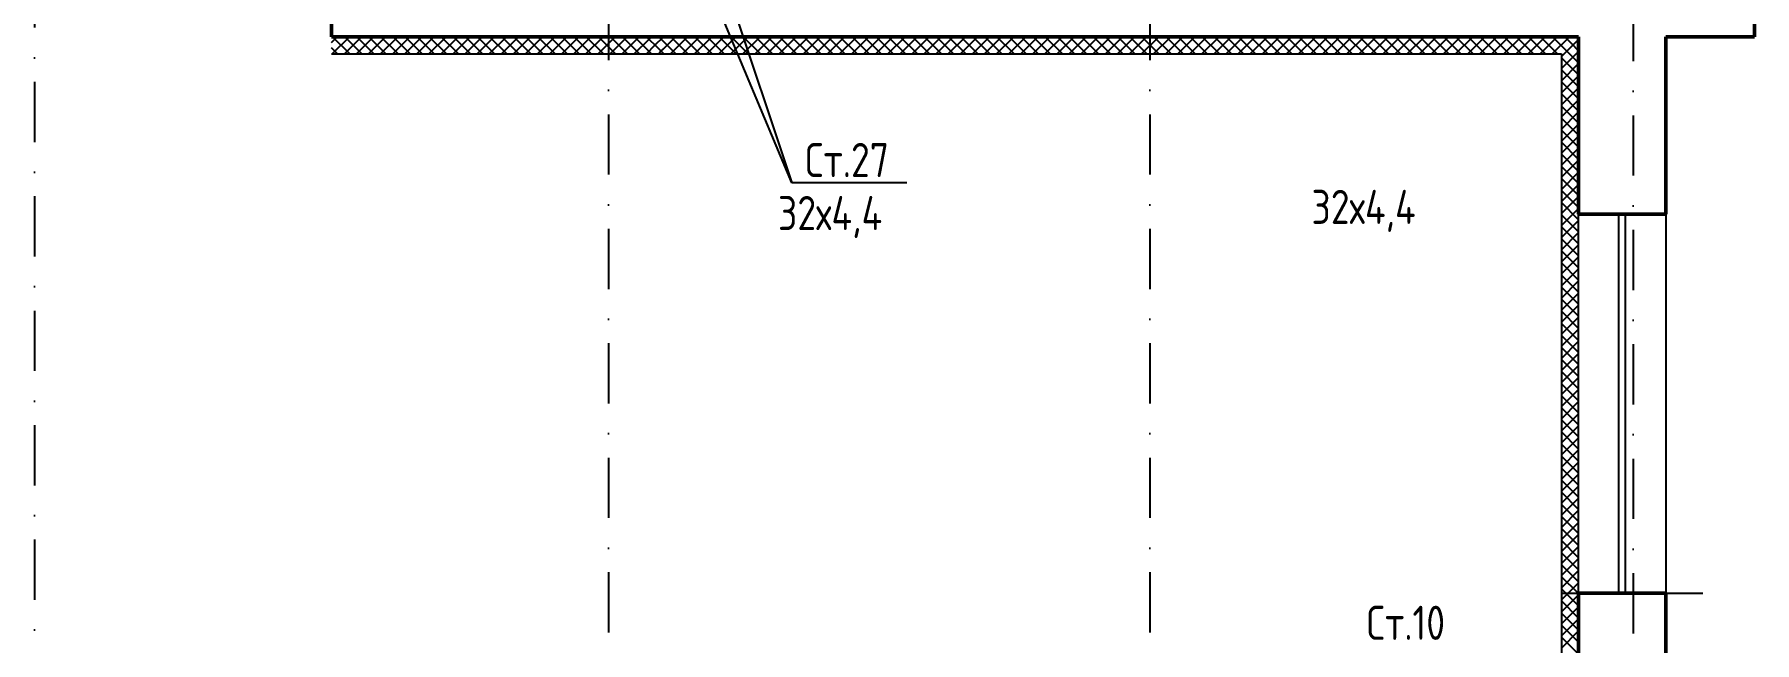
# Model space of a CAD drawing. Extents: x -1560602 to 321118, y -2308202 to -430103.
# Drawn here: x -1503594 to -1493524, y -2185825 to -2182262 of the extents above; entities that cross this region are included whole.
import ezdxf
from ezdxf.enums import TextEntityAlignment as Align

# ---------------------------------------------------------------- set-up
doc = ezdxf.new("R2010")
doc.units = 0
doc.header["$MEASUREMENT"] = 0
doc.linetypes.add('Dot & Dashed', pattern=[670.277762, 352.777767, -176.388884, 0, -141.111112])
doc.linetypes.add('Штрихпунктирная', pattern=[0.670278, 0.352778, -0.176389, 0, -0.141111])
doc.layers.get('0').update_dxf_attribs({"color": 255, "linetype": 'CONTINUOUS'})
for name, color, linetype in [('Оси', 253, 'Dot & Dashed'), ('отделка', 240, 'CONTINUOUS'), ('Утеплитель', 6, 'CONTINUOUS')]:
    doc.layers.add(name, color=color, linetype=linetype)
doc.layers.add('стены', color=5, linetype='CONTINUOUS', lineweight=50)
doc.styles.get("Standard").update_dxf_attribs({"font": 'spds.shx', "width": 0.7, "height": 250})

msp = doc.modelspace()

# ---------------------------------------------------------------- linework, layer by layer
at = {"color": 0}
for p, q in [((-1499683.6, -2181563.7, 0), (-1499160.5, -2183132.1)), ((-1499160.5, -2183132.1), (-1499777.9, -2181655.4, 0)), ((-1498485.8, -2183132.1), (-1499160.5, -2183132.1))]:
    msp.add_line(p, q, dxfattribs=at)
at = {"layer": 'Оси', "color": 0, "linetype": 'Штрихпунктирная', "lineweight": -3, "ltscale": 1000}
for p, q in [((-1500233.7, -2155916.2), (-1500233.7, -2200993.8)), ((-1497063.7, -2155916.2), (-1497063.7, -2213001.2)), ((-1503593.7, -2157736.2), (-1503593.7, -2188846.2)), ((-1494233.7, -2163966.2), (-1494233.7, -2213001.2))]:
    msp.add_line(p, q, dxfattribs=at)
at = {"layer": 'отделка', "color": 0, "ltscale": 100}
for p, q in [((-1494553.7, -2185536.2), (-1494553.7, -2183316.2)), ((-1494318.7, -2185536.2), (-1494318.7, -2183316.2)), ((-1494278.7, -2185536.2), (-1494278.7, -2183316.2)), ((-1494043.7, -2183316.2), (-1494043.7, -2185536.2)), ((-1494043.7, -2185536.2), (-1493826.3, -2185536.2))]:
    msp.add_line(p, q, dxfattribs=at)
at = {"layer": 'стены', "color": 0, "linetype": 'Continuous'}
for p, q in [((-1501853.7, -2182276.2), (-1501853.7, -2181766.2)), ((-1501853.7, -2182276.2), (-1500423.7, -2182276.2)), ((-1500423.7, -2182276.2), (-1499999.7, -2182276.2)), ((-1499999.7, -2182276.2), (-1494553.7, -2182276.2)), ((-1499999.7, -2182276.2), (-1499999.7, -2182276.2)), ((-1494553.7, -2182276.2), (-1494553.7, -2183316.2)), ((-1494043.7, -2182276.2), (-1493913.7, -2182276.2)), ((-1494043.7, -2183316.2), (-1494043.7, -2182276.2)), ((-1493913.7, -2182276.2), (-1493523.7, -2182276.2)), ((-1494553.7, -2185536.2), (-1494553.7, -2187106.2)), ((-1494043.7, -2186596.2), (-1494043.7, -2185536.2))]:
    msp.add_line(p, q, dxfattribs=at)
at = {"layer": 'стены', "color": 0, "ltscale": 100}
for p, q in [((-1493523.7, -2181896.2), (-1493523.7, -2182276.2)), ((-1494043.7, -2183316.2), (-1494553.7, -2183316.2)), ((-1494043.7, -2185536.2), (-1494553.7, -2185536.2))]:
    msp.add_line(p, q, dxfattribs=at)
at = {"layer": 'Утеплитель', "color": 0, "linetype": 'Continuous'}
for p, q in [((-1501853.7, -2182309.3), (-1501820.6, -2182276.2)), ((-1501818.7, -2182376.2), (-1501853.7, -2182341.2)), ((-1501849.9, -2182376.2), (-1501749.9, -2182276.2)), ((-1501748, -2182376.2), (-1501848, -2182276.2)), ((-1501779.2, -2182376.2), (-1501679.2, -2182276.2)), ((-1501677.3, -2182376.2), (-1501777.3, -2182276.2)), ((-1501708.5, -2182376.2), (-1501608.5, -2182276.2)), ((-1501606.6, -2182376.2), (-1501706.6, -2182276.2)), ((-1501637.8, -2182376.2), (-1501537.8, -2182276.2)), ((-1501535.9, -2182376.2), (-1501635.9, -2182276.2)), ((-1501567.1, -2182376.2), (-1501467.1, -2182276.2)), ((-1501465.2, -2182376.2), (-1501565.2, -2182276.2)), ((-1501496.4, -2182376.2), (-1501396.4, -2182276.2)), ((-1501394.5, -2182376.2), (-1501494.5, -2182276.2)), ((-1501425.7, -2182376.2), (-1501325.7, -2182276.2)), ((-1501323.8, -2182376.2), (-1501423.8, -2182276.2)), ((-1501354.9, -2182376.2), (-1501254.9, -2182276.2)), ((-1501253.1, -2182376.2), (-1501353.1, -2182276.2)), ((-1501284.2, -2182376.2), (-1501184.2, -2182276.2)), ((-1501182.3, -2182376.2), (-1501282.3, -2182276.2)), ((-1501213.5, -2182376.2), (-1501113.5, -2182276.2)), ((-1501111.6, -2182376.2), (-1501211.6, -2182276.2)), ((-1501142.8, -2182376.2), (-1501042.8, -2182276.2)), ((-1501040.9, -2182376.2), (-1501140.9, -2182276.2)), ((-1501072.1, -2182376.2), (-1500972.1, -2182276.2)), ((-1500970.2, -2182376.2), (-1501070.2, -2182276.2)), ((-1501001.4, -2182376.2), (-1500901.4, -2182276.2)), ((-1500899.5, -2182376.2), (-1500999.5, -2182276.2)), ((-1500930.7, -2182376.2), (-1500830.7, -2182276.2)), ((-1500828.8, -2182376.2), (-1500928.8, -2182276.2)), ((-1500860, -2182376.2), (-1500760, -2182276.2)), ((-1500758.1, -2182376.2), (-1500858.1, -2182276.2)), ((-1500789.3, -2182376.2), (-1500689.3, -2182276.2)), ((-1500687.4, -2182376.2), (-1500787.4, -2182276.2)), ((-1500718.6, -2182376.2), (-1500618.6, -2182276.2)), ((-1500616.7, -2182376.2), (-1500716.7, -2182276.2)), ((-1500647.8, -2182376.2), (-1500547.8, -2182276.2)), ((-1500546, -2182376.2), (-1500646, -2182276.2)), ((-1500577.1, -2182376.2), (-1500477.1, -2182276.2)), ((-1500475.2, -2182376.2), (-1500575.2, -2182276.2)), ((-1500506.4, -2182376.2), (-1500406.4, -2182276.2)), ((-1500404.5, -2182376.2), (-1500504.5, -2182276.2)), ((-1500435.7, -2182376.2), (-1500335.7, -2182276.2)), ((-1500333.8, -2182376.2), (-1500433.8, -2182276.2)), ((-1500365, -2182376.2), (-1500265, -2182276.2)), ((-1500263.1, -2182376.2), (-1500363.1, -2182276.2)), ((-1500294.3, -2182376.2), (-1500194.3, -2182276.2)), ((-1500192.4, -2182376.2), (-1500292.4, -2182276.2)), ((-1500223.6, -2182376.2), (-1500123.6, -2182276.2)), ((-1500121.7, -2182376.2), (-1500221.7, -2182276.2)), ((-1500152.9, -2182376.2), (-1500052.9, -2182276.2)), ((-1500051, -2182376.2), (-1500151, -2182276.2)), ((-1500082.2, -2182376.2), (-1499991.6, -2182285.6)), ((-1499980.3, -2182376.2), (-1500080.3, -2182276.2)), ((-1500011.4, -2182376.2), (-1499958.9, -2182323.7)), ((-1499939.2, -2182346.5), (-1500009.6, -2182276.2)), ((-1499991.6, -2182285.6), (-1499982.2, -2182276.2)), ((-1499958.9, -2182323.7), (-1499913.7, -2182278.5)), ((-1499940.7, -2182376.2), (-1499926.2, -2182361.7)), ((-1499913.7, -2182372), (-1499939.2, -2182346.5)), ((-1499913.7, -2182301.3), (-1499938.8, -2182276.2)), ((-1499926.2, -2182361.7), (-1499913.7, -2182349.2)), ((-1499913.7, -2182278.5), (-1499911.4, -2182276.2)), ((-1499913.7, -2182349.2), (-1499840.7, -2182276.2)), ((-1499838.8, -2182376.2), (-1499913.7, -2182301.3)), ((-1499870, -2182376.2), (-1499770, -2182276.2)), ((-1499768.1, -2182376.2), (-1499868.1, -2182276.2)), ((-1499799.3, -2182376.2), (-1499699.3, -2182276.2)), ((-1499697.4, -2182376.2), (-1499797.4, -2182276.2)), ((-1499728.6, -2182376.2), (-1499628.6, -2182276.2)), ((-1499626.7, -2182376.2), (-1499726.7, -2182276.2)), ((-1499657.9, -2182376.2), (-1499557.9, -2182276.2)), ((-1499556, -2182376.2), (-1499656, -2182276.2)), ((-1499587.2, -2182376.2), (-1499487.2, -2182276.2)), ((-1499485.3, -2182376.2), (-1499585.3, -2182276.2)), ((-1499516.5, -2182376.2), (-1499416.5, -2182276.2)), ((-1499414.6, -2182376.2), (-1499514.6, -2182276.2)), ((-1499445.8, -2182376.2), (-1499345.8, -2182276.2)), ((-1499343.9, -2182376.2), (-1499443.9, -2182276.2)), ((-1499375, -2182376.2), (-1499275, -2182276.2)), ((-1499273.2, -2182376.2), (-1499373.2, -2182276.2)), ((-1499304.3, -2182376.2), (-1499204.3, -2182276.2)), ((-1499202.5, -2182376.2), (-1499302.5, -2182276.2)), ((-1499233.6, -2182376.2), (-1499133.6, -2182276.2)), ((-1499131.7, -2182376.2), (-1499231.7, -2182276.2)), ((-1499162.9, -2182376.2), (-1499062.9, -2182276.2)), ((-1499061, -2182376.2), (-1499161, -2182276.2)), ((-1499092.2, -2182376.2), (-1498992.2, -2182276.2)), ((-1498990.3, -2182376.2), (-1499090.3, -2182276.2)), ((-1499021.5, -2182376.2), (-1498921.5, -2182276.2)), ((-1498919.6, -2182376.2), (-1499019.6, -2182276.2)), ((-1498950.8, -2182376.2), (-1498850.8, -2182276.2)), ((-1498848.9, -2182376.2), (-1498948.9, -2182276.2)), ((-1498880.1, -2182376.2), (-1498780.1, -2182276.2)), ((-1498778.2, -2182376.2), (-1498878.2, -2182276.2)), ((-1498809.4, -2182376.2), (-1498709.4, -2182276.2)), ((-1498707.5, -2182376.2), (-1498807.5, -2182276.2)), ((-1498738.7, -2182376.2), (-1498638.7, -2182276.2)), ((-1498636.8, -2182376.2), (-1498736.8, -2182276.2)), ((-1498667.9, -2182376.2), (-1498567.9, -2182276.2)), ((-1498566.1, -2182376.2), (-1498666.1, -2182276.2)), ((-1498597.2, -2182376.2), (-1498497.2, -2182276.2)), ((-1498495.3, -2182376.2), (-1498595.3, -2182276.2)), ((-1498526.5, -2182376.2), (-1498426.5, -2182276.2)), ((-1498424.6, -2182376.2), (-1498524.6, -2182276.2)), ((-1498455.8, -2182376.2), (-1498355.8, -2182276.2)), ((-1498353.9, -2182376.2), (-1498453.9, -2182276.2)), ((-1498385.1, -2182376.2), (-1498285.1, -2182276.2)), ((-1498283.2, -2182376.2), (-1498383.2, -2182276.2)), ((-1498314.4, -2182376.2), (-1498214.4, -2182276.2)), ((-1498212.5, -2182376.2), (-1498312.5, -2182276.2)), ((-1498243.7, -2182376.2), (-1498143.7, -2182276.2)), ((-1498141.8, -2182376.2), (-1498241.8, -2182276.2)), ((-1498173, -2182376.2), (-1498073, -2182276.2)), ((-1498071.1, -2182376.2), (-1498171.1, -2182276.2)), ((-1498102.3, -2182376.2), (-1498002.3, -2182276.2)), ((-1498000.4, -2182376.2), (-1498100.4, -2182276.2)), ((-1498031.5, -2182376.2), (-1497931.5, -2182276.2)), ((-1497929.7, -2182376.2), (-1498029.7, -2182276.2)), ((-1497960.8, -2182376.2), (-1497860.8, -2182276.2)), ((-1497858.9, -2182376.2), (-1497958.9, -2182276.2)), ((-1497890.1, -2182376.2), (-1497790.1, -2182276.2)), ((-1497788.2, -2182376.2), (-1497888.2, -2182276.2)), ((-1497819.4, -2182376.2), (-1497719.4, -2182276.2)), ((-1497717.5, -2182376.2), (-1497817.5, -2182276.2)), ((-1497748.7, -2182376.2), (-1497648.7, -2182276.2)), ((-1497646.8, -2182376.2), (-1497746.8, -2182276.2)), ((-1497678, -2182376.2), (-1497578, -2182276.2)), ((-1497576.1, -2182376.2), (-1497676.1, -2182276.2)), ((-1497607.3, -2182376.2), (-1497507.3, -2182276.2)), ((-1497505.4, -2182376.2), (-1497605.4, -2182276.2)), ((-1497536.6, -2182376.2), (-1497436.6, -2182276.2)), ((-1497434.7, -2182376.2), (-1497534.7, -2182276.2)), ((-1497465.9, -2182376.2), (-1497365.9, -2182276.2)), ((-1497364, -2182376.2), (-1497464, -2182276.2)), ((-1497395.1, -2182376.2), (-1497295.1, -2182276.2)), ((-1497293.3, -2182376.2), (-1497393.3, -2182276.2)), ((-1497324.4, -2182376.2), (-1497224.4, -2182276.2)), ((-1497222.6, -2182376.2), (-1497322.6, -2182276.2)), ((-1497253.7, -2182376.2), (-1497153.7, -2182276.2)), ((-1497151.8, -2182376.2), (-1497251.8, -2182276.2)), ((-1497183, -2182376.2), (-1497083, -2182276.2)), ((-1497081.1, -2182376.2), (-1497181.1, -2182276.2)), ((-1497112.3, -2182376.2), (-1497012.3, -2182276.2)), ((-1497010.4, -2182376.2), (-1497110.4, -2182276.2)), ((-1497041.6, -2182376.2), (-1496941.6, -2182276.2)), ((-1496939.7, -2182376.2), (-1497039.7, -2182276.2)), ((-1496970.9, -2182376.2), (-1496870.9, -2182276.2)), ((-1496869, -2182376.2), (-1496969, -2182276.2)), ((-1496900.2, -2182376.2), (-1496800.2, -2182276.2)), ((-1496798.3, -2182376.2), (-1496898.3, -2182276.2)), ((-1496829.5, -2182376.2), (-1496729.5, -2182276.2)), ((-1496727.6, -2182376.2), (-1496827.6, -2182276.2)), ((-1496758.8, -2182376.2), (-1496658.8, -2182276.2)), ((-1496656.9, -2182376.2), (-1496756.9, -2182276.2)), ((-1496688, -2182376.2), (-1496588, -2182276.2)), ((-1496586.2, -2182376.2), (-1496686.2, -2182276.2)), ((-1496617.3, -2182376.2), (-1496517.3, -2182276.2)), ((-1496515.4, -2182376.2), (-1496615.4, -2182276.2)), ((-1496546.6, -2182376.2), (-1496446.6, -2182276.2)), ((-1496444.7, -2182376.2), (-1496544.7, -2182276.2)), ((-1496475.9, -2182376.2), (-1496375.9, -2182276.2)), ((-1496374, -2182376.2), (-1496474, -2182276.2)), ((-1496405.2, -2182376.2), (-1496305.2, -2182276.2)), ((-1496303.3, -2182376.2), (-1496403.3, -2182276.2)), ((-1496334.5, -2182376.2), (-1496234.5, -2182276.2)), ((-1496232.6, -2182376.2), (-1496332.6, -2182276.2)), ((-1496263.8, -2182376.2), (-1496163.8, -2182276.2)), ((-1496161.9, -2182376.2), (-1496261.9, -2182276.2)), ((-1496193.1, -2182376.2), (-1496093.1, -2182276.2)), ((-1496091.2, -2182376.2), (-1496191.2, -2182276.2)), ((-1496122.4, -2182376.2), (-1496022.4, -2182276.2)), ((-1496020.5, -2182376.2), (-1496120.5, -2182276.2)), ((-1496051.6, -2182376.2), (-1495951.6, -2182276.2)), ((-1495949.8, -2182376.2), (-1496049.8, -2182276.2)), ((-1495980.9, -2182376.2), (-1495880.9, -2182276.2)), ((-1495879, -2182376.2), (-1495979, -2182276.2)), ((-1495910.2, -2182376.2), (-1495810.2, -2182276.2)), ((-1495808.3, -2182376.2), (-1495908.3, -2182276.2)), ((-1495839.5, -2182376.2), (-1495739.5, -2182276.2)), ((-1495737.6, -2182376.2), (-1495837.6, -2182276.2)), ((-1495768.8, -2182376.2), (-1495668.8, -2182276.2)), ((-1495666.9, -2182376.2), (-1495766.9, -2182276.2)), ((-1495698.1, -2182376.2), (-1495598.1, -2182276.2)), ((-1495596.2, -2182376.2), (-1495696.2, -2182276.2)), ((-1495627.4, -2182376.2), (-1495527.4, -2182276.2)), ((-1495525.5, -2182376.2), (-1495625.5, -2182276.2)), ((-1495556.7, -2182376.2), (-1495456.7, -2182276.2)), ((-1495454.8, -2182376.2), (-1495554.8, -2182276.2)), ((-1495486, -2182376.2), (-1495386, -2182276.2)), ((-1495384.1, -2182376.2), (-1495484.1, -2182276.2)), ((-1495415.2, -2182376.2), (-1495315.2, -2182276.2)), ((-1495313.4, -2182376.2), (-1495413.4, -2182276.2)), ((-1495344.5, -2182376.2), (-1495244.5, -2182276.2)), ((-1495242.7, -2182376.2), (-1495342.7, -2182276.2)), ((-1495273.8, -2182376.2), (-1495173.8, -2182276.2)), ((-1495171.9, -2182376.2), (-1495271.9, -2182276.2)), ((-1495203.1, -2182376.2), (-1495103.1, -2182276.2)), ((-1495101.2, -2182376.2), (-1495201.2, -2182276.2)), ((-1495132.4, -2182376.2), (-1495032.4, -2182276.2)), ((-1495030.5, -2182376.2), (-1495130.5, -2182276.2)), ((-1495061.7, -2182376.2), (-1494961.7, -2182276.2)), ((-1494959.8, -2182376.2), (-1495059.8, -2182276.2)), ((-1494991, -2182376.2), (-1494891, -2182276.2)), ((-1494889.1, -2182376.2), (-1494989.1, -2182276.2)), ((-1494920.3, -2182376.2), (-1494820.3, -2182276.2)), ((-1494818.4, -2182376.2), (-1494918.4, -2182276.2)), ((-1494849.6, -2182376.2), (-1494749.6, -2182276.2)), ((-1494747.7, -2182376.2), (-1494847.7, -2182276.2)), ((-1494778.9, -2182376.2), (-1494678.9, -2182276.2)), ((-1494677, -2182376.2), (-1494777, -2182276.2)), ((-1494708.1, -2182376.2), (-1494608.1, -2182276.2)), ((-1494630, -2182352.5), (-1494706.3, -2182276.2)), ((-1494653.7, -2182392.5), (-1494553.7, -2182292.5)), ((-1494653.7, -2182463.2), (-1494553.7, -2182363.2)), ((-1494594.6, -2182317.1), (-1494635.5, -2182276.2)), ((-1494553.7, -2182428.7), (-1494630, -2182352.5)), ((-1494553.7, -2182358), (-1494594.6, -2182317.1)), ((-1494559.3, -2182281.8), (-1494564.8, -2182276.2)), ((-1494553.7, -2182287.3), (-1494559.3, -2182281.8)), ((-1501853.7, -2182376.2), (-1499913.7, -2182376.2)), ((-1499909.6, -2182376.2), (-1499913.7, -2182372)), ((-1499913.7, -2182376.2), (-1494653.7, -2182376.2)), ((-1494653.7, -2182376.2), (-1494653.7, -2185536.2)), ((-1494553.7, -2182499.4), (-1494653.7, -2182399.4)), ((-1494653.7, -2182533.9), (-1494553.7, -2182433.9)), ((-1494553.7, -2182570.1), (-1494653.7, -2182470.1)), ((-1494653.7, -2182604.6), (-1494553.7, -2182504.6)), ((-1494553.7, -2182640.9), (-1494653.7, -2182540.9)), ((-1494653.7, -2182675.4), (-1494553.7, -2182575.4)), ((-1494553.7, -2182711.6), (-1494653.7, -2182611.6)), ((-1494653.7, -2182746.1), (-1494553.7, -2182646.1)), ((-1494553.7, -2182782.3), (-1494653.7, -2182682.3)), ((-1494653.7, -2182816.8), (-1494553.7, -2182716.8)), ((-1494553.7, -2182853), (-1494653.7, -2182753)), ((-1494653.7, -2182887.5), (-1494553.7, -2182787.5)), ((-1494553.7, -2182923.7), (-1494653.7, -2182823.7)), ((-1494653.7, -2182958.2), (-1494553.7, -2182858.2)), ((-1494553.7, -2182994.4), (-1494653.7, -2182894.4)), ((-1494653.7, -2183028.9), (-1494553.7, -2182928.9)), ((-1494553.7, -2183065.1), (-1494653.7, -2182965.1)), ((-1494653.7, -2183099.6), (-1494553.7, -2182999.6)), ((-1494553.7, -2183135.8), (-1494653.7, -2183035.8)), ((-1494653.7, -2183170.3), (-1494553.7, -2183070.3)), ((-1494553.7, -2183206.5), (-1494653.7, -2183106.5)), ((-1494653.7, -2183241), (-1494553.7, -2183141)), ((-1494553.7, -2183277.3), (-1494653.7, -2183177.3)), ((-1494653.7, -2183311.7), (-1494553.7, -2183211.7)), ((-1494553.7, -2183348), (-1494653.7, -2183248)), ((-1494653.7, -2183382.5), (-1494553.7, -2183282.5)), ((-1494553.7, -2183418.7), (-1494653.7, -2183318.7)), ((-1494653.7, -2183453.2), (-1494553.7, -2183353.2)), ((-1494553.7, -2183489.4), (-1494653.7, -2183389.4)), ((-1494653.7, -2183523.9), (-1494553.7, -2183423.9)), ((-1494553.7, -2183560.1), (-1494653.7, -2183460.1)), ((-1494653.7, -2183594.6), (-1494553.7, -2183494.6)), ((-1494553.7, -2183630.8), (-1494653.7, -2183530.8)), ((-1494653.7, -2183665.3), (-1494553.7, -2183565.3)), ((-1494553.7, -2183701.5), (-1494653.7, -2183601.5)), ((-1494653.7, -2183736), (-1494553.7, -2183636)), ((-1494553.7, -2183772.2), (-1494653.7, -2183672.2)), ((-1494653.7, -2183806.7), (-1494553.7, -2183706.7)), ((-1494553.7, -2183842.9), (-1494653.7, -2183742.9)), ((-1494653.7, -2183877.4), (-1494553.7, -2183777.4)), ((-1494553.7, -2183913.7), (-1494653.7, -2183813.7)), ((-1494653.7, -2183948.1), (-1494553.7, -2183848.1)), ((-1494553.7, -2183984.4), (-1494653.7, -2183884.4)), ((-1494653.7, -2184018.9), (-1494553.7, -2183918.9)), ((-1494553.7, -2184055.1), (-1494653.7, -2183955.1)), ((-1494653.7, -2184089.6), (-1494553.7, -2183989.6)), ((-1494553.7, -2184125.8), (-1494653.7, -2184025.8)), ((-1494653.7, -2184160.3), (-1494553.7, -2184060.3)), ((-1494553.7, -2184196.5), (-1494653.7, -2184096.5)), ((-1494653.7, -2184231), (-1494553.7, -2184131)), ((-1494553.7, -2184267.2), (-1494653.7, -2184167.2)), ((-1494653.7, -2184301.7), (-1494553.7, -2184201.7)), ((-1494553.7, -2184337.9), (-1494653.7, -2184237.9)), ((-1494653.7, -2184372.4), (-1494553.7, -2184272.4)), ((-1494553.7, -2184408.6), (-1494653.7, -2184308.6)), ((-1494653.7, -2184443.1), (-1494553.7, -2184343.1)), ((-1494553.7, -2184479.3), (-1494653.7, -2184379.3)), ((-1494653.7, -2184513.8), (-1494553.7, -2184413.8)), ((-1494553.7, -2184550), (-1494653.7, -2184450)), ((-1494653.7, -2184584.5), (-1494553.7, -2184484.5)), ((-1494553.7, -2184620.8), (-1494653.7, -2184520.8)), ((-1494653.7, -2184655.3), (-1494553.7, -2184555.3)), ((-1494553.7, -2184691.5), (-1494653.7, -2184591.5)), ((-1494653.7, -2184726), (-1494553.7, -2184626)), ((-1494553.7, -2184762.2), (-1494653.7, -2184662.2)), ((-1494653.7, -2184796.7), (-1494553.7, -2184696.7)), ((-1494553.7, -2184832.9), (-1494653.7, -2184732.9)), ((-1494653.7, -2184867.4), (-1494553.7, -2184767.4)), ((-1494553.7, -2184903.6), (-1494653.7, -2184803.6)), ((-1494653.7, -2184938.1), (-1494553.7, -2184838.1)), ((-1494553.7, -2184974.3), (-1494653.7, -2184874.3)), ((-1494653.7, -2185008.8), (-1494553.7, -2184908.8)), ((-1494553.7, -2185045), (-1494653.7, -2184945)), ((-1494653.7, -2185079.5), (-1494553.7, -2184979.5)), ((-1494553.7, -2185115.7), (-1494653.7, -2185015.7)), ((-1494653.7, -2185150.2), (-1494553.7, -2185050.2)), ((-1494553.7, -2185186.4), (-1494653.7, -2185086.4)), ((-1494653.7, -2185220.9), (-1494553.7, -2185120.9)), ((-1494553.7, -2185257.2), (-1494653.7, -2185157.2)), ((-1494653.7, -2185291.6), (-1494553.7, -2185191.6)), ((-1494553.7, -2185327.9), (-1494653.7, -2185227.9)), ((-1494653.7, -2185362.4), (-1494553.7, -2185262.4)), ((-1494553.7, -2185398.6), (-1494653.7, -2185298.6)), ((-1494653.7, -2185433.1), (-1494553.7, -2185333.1)), ((-1494553.7, -2185469.3), (-1494653.7, -2185369.3)), ((-1494653.7, -2185503.8), (-1494553.7, -2185403.8)), ((-1494557.5, -2185536.2), (-1494653.7, -2185440)), ((-1494615.5, -2185536.2), (-1494553.7, -2185474.5)), ((-1494628.2, -2185536.2), (-1494653.7, -2185510.7)), ((-1494653.7, -2185536.2), (-1494553.7, -2185536.2)), ((-1494653.7, -2185536.2), (-1494553.7, -2185536.2)), ((-1494653.7, -2185536.2), (-1494653.7, -2186856.2)), ((-1494653.7, -2185574.5), (-1494615.5, -2185536.2)), ((-1494653.7, -2185645.2), (-1494553.7, -2185545.2)), ((-1494553.7, -2185681.4), (-1494653.7, -2185581.4)), ((-1494553.7, -2185610.7), (-1494628.2, -2185536.2)), ((-1494553.7, -2185540), (-1494557.5, -2185536.2)), ((-1494653.7, -2185715.9), (-1494553.7, -2185615.9)), ((-1494553.7, -2185752.1), (-1494653.7, -2185652.1)), ((-1494653.7, -2185786.6), (-1494553.7, -2185686.6)), ((-1494553.7, -2185822.8), (-1494653.7, -2185722.8)), ((-1494653.7, -2185857.3), (-1494553.7, -2185757.3)), ((-1494553.7, -2185893.6), (-1494653.7, -2185793.6))]:
    msp.add_line(p, q, dxfattribs=at)

# ---------------------------------------------------------------- texts
at = {"color": 0}
for s, p in [('Ст.27', (-1498836.2, -2182998.4)), ('Ст.10', (-1495565.1, -2185709.4))]:
    msp.add_text(s, height=200, dxfattribs=at).set_placement(p, align=Align.MIDDLE_CENTER)
for p in [(-1496118, -2183373.1), (-1499241, -2183409)]:
    msp.add_text('32х4,4', height=200, dxfattribs=at).set_placement(p)

doc.saveas('drawing.dxf')
